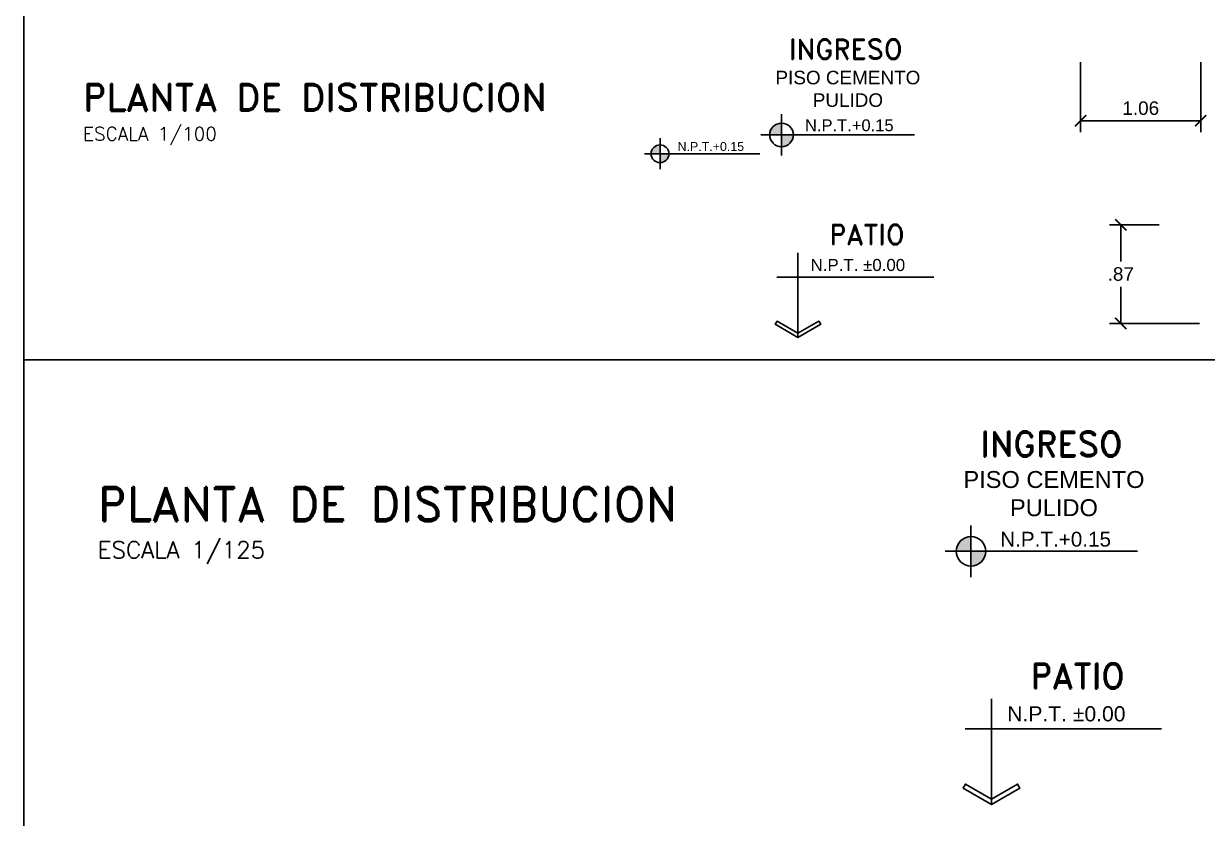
# Model space of a CAD drawing. Header units: millimetres. Extents: x 1436.7 to 1493.3, y 1221.9 to 1248.3.
# Drawn here: x 1445.19 to 1455.69, y 1234.58 to 1241.62 of the extents above; entities that cross this region are included whole.
import ezdxf

# ---------------------------------------------------------------- set-up
doc = ezdxf.new("R2010")
doc.units = ezdxf.units.MM
for name, color, linetype in [('2', 2, 'Continuous'), ('COTAS', 7, 'Continuous'), ('SIMB-NIVELES', 2, 'Continuous'), ('TEXTO_AMBIENTES', 2, 'Continuous'), ('TEXTO_TITULO', 3, 'Continuous')]:
    doc.layers.add(name, color=color, linetype=linetype)
doc.layers.add('ANOTACIONES', color=2, linetype='Continuous', lineweight=0)
doc.styles.add('ROMAND', font='romand.shx')
doc.styles.add('ROMANS', font='arial.ttf')
doc.dimstyles.new('CORTE-100m', dxfattribs={"dimtxt": 0.12, "dimasz": 0.1, "dimexe": 0.1, "dimexo": 0.1, "dimgap": 0.05, "dimtad": 1, "dimtih": 1, "dimtoh": 1, "dimzin": 4, "dimdsep": 46, "dimtxsty": 'ROMANS', "dimblk": 'ARCHTICK', "dimcen": -0.5, "dimclrd": 8, "dimclre": 8, "dimclrt": 2, "dimadec": 0, "dimazin": 0, "dimtfac": 1, "dimtix": 1, "dimtmove": 2, "dimatfit": 3, "dimfxl": 1, "dimtolj": 1, "dimtzin": 0, "dimarcsym": 0})
doc.dimstyles.new('PLANTA-100m', dxfattribs={"dimtxt": 0.12, "dimasz": 0.1, "dimexe": 0.1, "dimexo": 0.1, "dimgap": 0.05, "dimtad": 1, "dimzin": 4, "dimdsep": 46, "dimtxsty": 'ROMANS', "dimblk": 'ARCHTICK', "dimcen": 0.1, "dimclrd": 8, "dimclre": 8, "dimclrt": 2, "dimadec": 0, "dimazin": 0, "dimtfac": 1, "dimtix": 1, "dimtmove": 1, "dimatfit": 3, "dimfxl": 1, "dimlwd": -1, "dimlwe": -1, "dimarcsym": 0})

# ---------------------------------------------------------------- blocks, each defined once
blk = doc.blocks.new('_ARCHTICK')
at = {"color": 0, "linetype": 'ByBlock', "const_width": 0.15}
blk.add_lwpolyline([(-0.5, -0.5), (0.5, 0.5)], dxfattribs=at)
blk = doc.blocks.new('*D41')
at = {"layer": 'COTAS', "color": 8, "transparency": 16777216}
for p, q in [((1454.568, 1241.281), (1454.568, 1240.663)), ((1455.633, 1241.281), (1455.633, 1240.663)), ((1455.633, 1240.763), (1454.568, 1240.763))]:
    blk.add_line(p, q, dxfattribs=at)
at = {"layer": 'Defpoints', "color": 0, "transparency": 16777216}
for p in [(1454.568, 1241.381), (1455.633, 1241.381), (1454.568, 1240.763)]:
    blk.add_point(p, dxfattribs=at)
at = {"layer": 'COTAS', "color": 8, "transparency": 16777216, "xscale": 0.1, "yscale": 0.1, "zscale": 0.1, "rotation": 180}
blk.add_blockref('_ARCHTICK', (1454.568, 1240.763), dxfattribs=at)
at = {"layer": 'COTAS', "color": 8, "transparency": 16777216, "xscale": 0.1, "yscale": 0.1, "zscale": 0.1}
blk.add_blockref('_ARCHTICK', (1455.633, 1240.763), dxfattribs=at)
at = {"layer": 'COTAS', "color": 2, "transparency": 16777216, "insert": (1455.101, 1240.874), "char_height": 0.12, "attachment_point": 5, "style": 'ROMANS'}
blk.add_mtext('1.06', dxfattribs=at)
blk = doc.blocks.new('NPT')
at = {"layer": 'SIMB-NIVELES'}
h = blk.add_hatch(color=8, dxfattribs=at)
h.paths.add_polyline_path([(0.1, 0, 0.414214), (0, 0.1), (0, 0)])
h.paths.add_polyline_path([(-0.1, 0, 0.414214), (0, -0.1), (0, 0)])
at = {"layer": 'SIMB-NIVELES', "color": 8}
for points in [[(0, 0.175), (0, -0.175)], [(-0.175, 0), (1.125, 0)]]:
    blk.add_lwpolyline(points, dxfattribs=at)
blk.add_circle((0, 0), 0.1, dxfattribs=at)
at = {"layer": 'SIMB-NIVELES', "style": 'ROMANS', "width": 1}
blk.add_attdef('N.P.T.', (0.13, 0.035), '', height=0.1, dxfattribs=at)
blk = doc.blocks.new('NV')
at = {"layer": 'SIMB-NIVELES', "color": 8}
for p, q in [((0, 0), (0, 0.7)), ((-0.175, 0.5), (1.125, 0.5))]:
    blk.add_line(p, q, dxfattribs=at)
at = {"layer": 'SIMB-NIVELES', "color": 1}
blk.add_lwpolyline([(0, 0.0346), (-0.1732, 0.1346), (-0.1882, 0.1087), (0, 0), (0.1882, 0.1087), (0.1732, 0.1346)], close=True, dxfattribs=at)
at = {"layer": 'SIMB-NIVELES', "style": 'ROMANS'}
blk.add_attdef('NV', (0.1, 0.55), '', height=0.1, dxfattribs=at)
blk = doc.blocks.new('*D42')
at = {"layer": 'COTAS', "color": 8, "lineweight": -2, "transparency": 16777216}
for p, q in [((1455.265, 1239.839), (1454.824, 1239.839)), ((1454.924, 1239.839), (1454.924, 1239.514)), ((1454.924, 1238.966), (1454.924, 1239.291)), ((1455.621, 1238.966), (1454.824, 1238.966))]:
    blk.add_line(p, q, dxfattribs=at)
at = {"layer": 'Defpoints', "color": 0, "transparency": 16777216}
for p in [(1455.365, 1239.839), (1454.924, 1238.966), (1455.721, 1238.966)]:
    blk.add_point(p, dxfattribs=at)
at = {"layer": 'COTAS', "color": 8, "lineweight": -2, "transparency": 16777216, "xscale": 0.1, "yscale": 0.1, "zscale": 0.1}
for p, rotation in [((1454.924, 1239.839), 90), ((1454.924, 1238.966), 270)]:
    blk.add_blockref('_ARCHTICK', p, dxfattribs=dict(at, rotation=rotation))
at = {"layer": 'COTAS', "color": 2, "transparency": 16777216, "insert": (1454.924, 1239.403), "char_height": 0.12, "attachment_point": 5, "style": 'ROMANS'}
blk.add_mtext('\\A1;.87', dxfattribs=at)

msp = doc.modelspace()

# ---------------------------------------------------------------- linework, layer by layer
at = {"layer": '2'}
for points in [[(1445.191, 1238.643), (1469.237, 1238.643), (1469.237, 1241.996), (1445.191, 1241.996)], [(1445.191, 1234.453), (1475.249, 1234.453), (1475.249, 1238.643), (1445.191, 1238.643)]]:
    msp.add_lwpolyline(points, close=True, dxfattribs=at)

# ---------------------------------------------------------------- block references
at = {"layer": 'SIMB-NIVELES'}
ref = msp.add_blockref('NPT', (1451.914, 1240.637), dxfattribs=dict(at, xscale=-1.050000000745058, yscale=1.050000004470348, zscale=1.049999999999999, rotation=180))
ref.add_attrib('N.P.T.', 'N.P.T.+0.15', (1452.122, 1240.67), dxfattribs={"color": 2, "height": 0.105, "style": 'ROMANS', "width": 1})
ref = msp.add_blockref('NPT', (1450.836, 1240.47), dxfattribs=dict(at, xscale=-0.7875000005587935, yscale=0.7875000033527613, zscale=0.7874999999999999, rotation=180))
ref.add_attrib('N.P.T.', 'N.P.T.+0.15', (1450.992, 1240.495), dxfattribs={"color": 2, "height": 0.07875, "style": 'ROMANS', "width": 1})
ref = msp.add_blockref('NV', (1452.06, 1238.841), dxfattribs=dict(at, xscale=1.071428571420256, yscale=1.071428571420256, zscale=1.071428571420256))
ref.add_attrib('NV', 'N.P.T. %%P0.00', (1452.172, 1239.43), dxfattribs={"height": 0.10714, "style": 'ROMANS'})
ref = msp.add_blockref('NPT', (1453.595, 1236.944), dxfattribs=dict(at, xscale=-1.312500000931322, yscale=1.312500005587935, zscale=1.312499999999999, rotation=180))
ref.add_attrib('N.P.T.', 'N.P.T.+0.15', (1453.854, 1236.986), dxfattribs={"color": 2, "height": 0.13125, "style": 'ROMANS', "width": 1})
ref = msp.add_blockref('NV', (1453.777, 1234.699), dxfattribs=dict(at, xscale=1.339285714318975, yscale=1.339285714318975, zscale=1.339285714318975))
ref.add_attrib('NV', 'N.P.T. %%P0.00', (1453.917, 1235.436), dxfattribs={"height": 0.13393, "style": 'ROMANS'})

# ---------------------------------------------------------------- texts
at = {"layer": 'ANOTACIONES', "attachment_point": 2, "style": 'ROMANS'}
for insert, char_height in [((1452.503, 1241.206), 0.12), ((1454.331, 1237.656), 0.15)]:
    msp.add_mtext('PISO CEMENTO\\PPULIDO', dxfattribs=dict(at, insert=insert, char_height=char_height))
at = {"layer": 'TEXTO_AMBIENTES', "color": 3, "attachment_point": 5, "line_spacing_factor": 0.96, "style": 'ROMAND'}
for s, insert, char_height in [('INGRESO', (1452.484, 1241.398), 0.1773), ('PATIO', (1452.672, 1239.753), 0.1773), ('INGRESO', (1454.308, 1237.896), 0.2217), ('PATIO', (1454.542, 1235.839), 0.2217)]:
    msp.add_mtext(s, dxfattribs=dict(at, insert=insert, char_height=char_height))
at = {"layer": 'TEXTO_TITULO', "attachment_point": 7, "line_spacing_factor": 0.96, "style": 'ROMAND'}
for s, insert, char_height in [('PLANTA DE DISTRIBUCION\\P{\\Fromans|c0;\\H0.5x;\\C2;ESCALA 1/100}', (1445.717, 1240.547), 0.24), ('PLANTA DE DISTRIBUCION\\P{\\Fromans|c0;\\H0.5x;\\C2;ESCALA 1/125}', (1445.848, 1236.832), 0.3)]:
    msp.add_mtext(s, dxfattribs=dict(at, insert=insert, char_height=char_height))

# ---------------------------------------------------------------- dimensions: what is measured, and where the dimension line sits
at = {"layer": 'COTAS'}
for base, p1, p2, angle, dimstyle, picture, middle in [((1454.5684, 1240.7627), (1455.6329, 1241.3813), (1454.5684, 1241.3813), 180, 'PLANTA-100m', '*D41', (1455.1006, 1240.874)), ((1454.924, 1238.966), (1455.365, 1239.839), (1455.721, 1238.966), 90, 'CORTE-100m', '*D42', (1454.924, 1239.403))]:
    dim = msp.add_linear_dim(base=base, p1=p1, p2=p2, angle=angle, dimstyle=dimstyle, dxfattribs=at)
    dim.commit()
    dim.dimension.update_dxf_attribs({"geometry": picture, "text_midpoint": middle})

doc.saveas('drawing.dxf')
